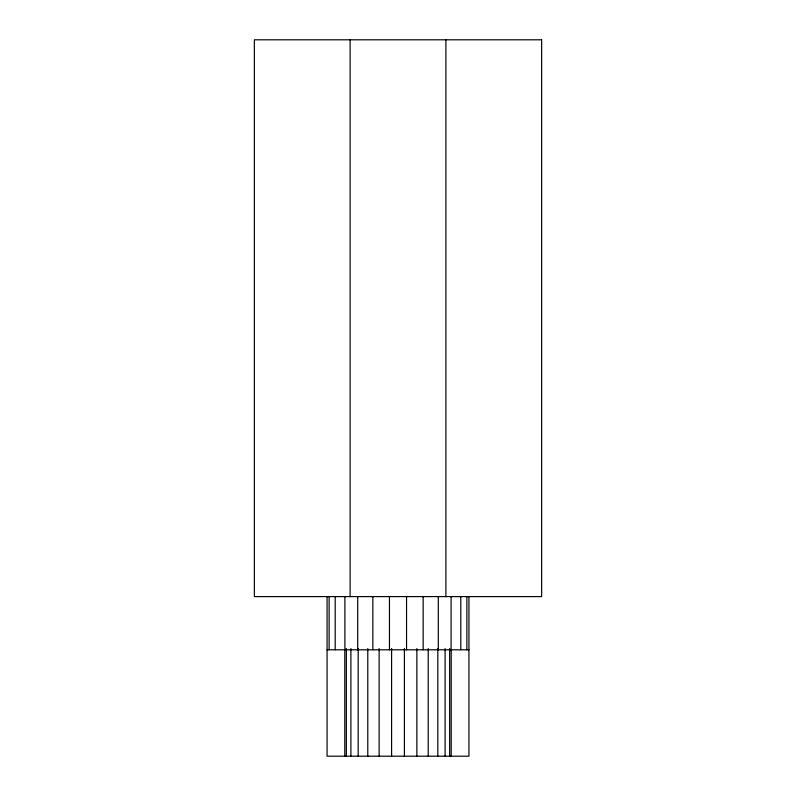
<?xml version="1.0" encoding="UTF-8"?>
<svg xmlns="http://www.w3.org/2000/svg" width="796" height="796" viewBox="0 0 796 796"><rect width="100%" height="100%" fill="white"/><g stroke="black" fill="none" stroke-linecap="round" stroke-linejoin="round"><path stroke-width="1.19" d="M327.066 649.805L468.934 649.805M468.934 596.602L468.934 756.2L327.066 756.2L327.066 596.602M466.874 596.602L466.874 649.805M460.804 596.602L460.804 649.805M451.203 649.805L451.203 756.2M451.093 596.602L451.093 649.805M449.65 648.571L449.65 756.2M445.879 39.8L445.879 596.602M445.103 648.571L445.103 756.2M438.298 596.602L438.298 649.805M437.82 648.571L437.82 756.2M428.218 648.571L428.218 756.2M423.154 596.602L423.154 649.805M416.865 648.571L416.865 756.2M406.547 596.602L406.547 649.805M404.408 648.571L404.408 756.2M391.592 648.571L391.592 756.2M389.453 596.602L389.453 649.805M379.135 648.571L379.135 756.2M372.846 596.602L372.846 649.805M367.782 648.571L367.782 756.2M358.18 648.571L358.18 756.2M357.702 596.602L357.702 649.805M350.897 648.571L350.897 756.2M350.121 39.8L350.121 596.602M346.35 648.571L346.35 756.2M344.907 596.602L344.907 649.805M344.797 649.805L344.797 756.2M335.196 596.602L335.196 649.805M329.126 596.602L329.126 649.805M541.638 39.8L254.362 39.8L254.362 596.602L541.638 596.602L541.638 39.8"/></g></svg>
